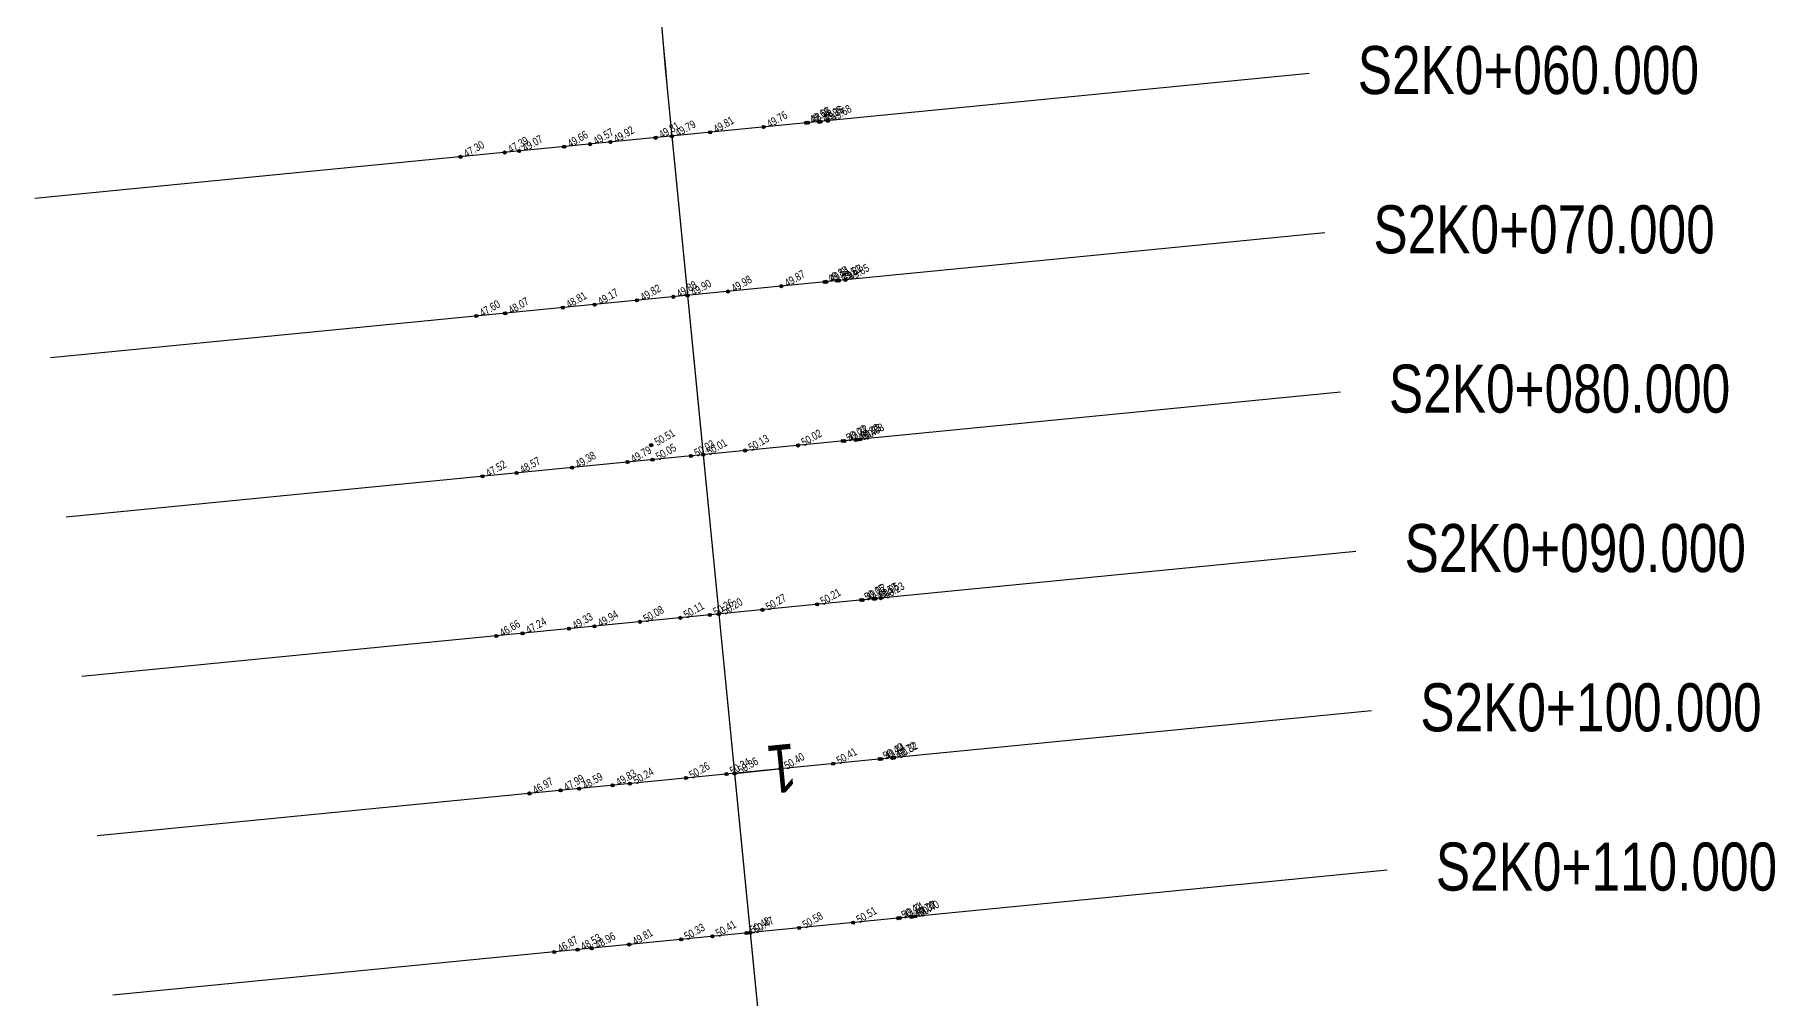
# Model space of a CAD drawing. Extents: x 573566 to 573687, y 784817 to 785043.
# Drawn here: x 573567.5 to 573676.3, y 784926.4 to 784986.6 of the extents above; entities that cross this region are included whole.
import ezdxf
from ezdxf.enums import TextEntityAlignment as Align

# ---------------------------------------------------------------- set-up
doc = ezdxf.new("R2010")
doc.units = 0
doc.header["$LTSCALE"] = 0.5
for name, color, linetype in [('DMX', 6, 'Continuous'), ('GCD', 3, 'Continuous'), ('桩号_S2', 6, 'Continuous'), ('自绘中线', 7, 'Continuous'), ('道路中线_S2', 6, 'Continuous')]:
    doc.layers.add(name, color=color, linetype=linetype)
doc.styles.add('EICAD', font='fsdb_e.shx', dxfattribs={"width": 0.707, "height": 2, "bigfont": 'tjhzf.shx'})

# ---------------------------------------------------------------- blocks, each defined once
blk = doc.blocks.new('gc200')
h = blk.add_hatch(color=0)
edge = h.paths.add_edge_path()
edge.add_arc((0, 0), 0.196, 0, 360)
at = {"color": 0}
blk.add_circle((0, 0), 0.196, dxfattribs=at)

msp = doc.modelspace()

# ---------------------------------------------------------------- linework, layer by layer
at = {"layer": 'DMX'}
for p, q in [((573647.15, 784984.2), (573567.54, 784976.39)), ((573648.13, 784974.25), (573568.51, 784966.44)), ((573649.11, 784964.3), (573569.49, 784956.48)), ((573650.08, 784954.34), (573570.47, 784946.53)), ((573651.06, 784944.39), (573571.44, 784936.58)), ((573652.04, 784934.44), (573572.42, 784926.63))]:
    msp.add_line(p, q, dxfattribs=at)
at = {"layer": '桩号_S2', "linetype": 'Continuous'}
msp.add_lwpolyline([(573611.25, 784940.48), (573614.24, 784940.78)], dxfattribs=at)
at = {"layer": '自绘中线', "linetype": 'Continuous'}
msp.add_lwpolyline([(573606.62, 784988.04), (573606.79, 784986.04), (573606.93, 784984.52), (573607.05, 784983.27), (573607.34, 784980.29), (573608.32, 784970.34), (573609.3, 784960.39), (573610.27, 784950.44), (573611.25, 784940.48), (573612.23, 784930.53), (573613.2, 784920.58)], dxfattribs=at)
at = {"layer": '道路中线_S2', "color": 4}
msp.add_lwpolyline([(573607.05, 784983.27), (573613.2, 784920.58), (573615.16, 784900.68), (573616.13, 784890.72), (573617.11, 784880.77), (573618.09, 784870.82), (573619.06, 784860.87), (573620.04, 784850.92), (573621.02, 784840.96), (573621.99, 784831.01), (573622.97, 784821.06)], dxfattribs=at)
at = {"layer": '道路中线_S2', "color": 2}
msp.add_arc((573905.62, 785012.56), 300, 176.4505, 185.604, dxfattribs=at)

# ---------------------------------------------------------------- block references
at = {"layer": 'GCD', "linetype": 'Continuous'}
ref = msp.add_blockref('gc200', (573609.73, 784980.53, 49.8), dxfattribs=dict(at, xscale=0.5, yscale=0.5, zscale=0.5, rotation=29.9999999983949))
ref.add_attrib('height', '49.81', dxfattribs={"linetype": 'Continuous', "height": 0.5, "rotation": 30, "style": 'EICAD', "width": 0.8}).set_placement((573609.99, 784980.68, 49.8), align=Align.MIDDLE_LEFT)
ref = msp.add_blockref('gc200', (573613.07, 784980.86, 49.76), dxfattribs=dict(at, xscale=0.5, yscale=0.5, zscale=0.5, rotation=29.9999999983949))
ref.add_attrib('height', '49.76', dxfattribs={"linetype": 'Continuous', "height": 0.5, "rotation": 30, "style": 'EICAD', "width": 0.8}).set_placement((573613.33, 784981.01, 49.76), align=Align.MIDDLE_LEFT)
ref = msp.add_blockref('gc200', (573615.73, 784981.12, 49.69), dxfattribs=dict(at, xscale=0.5, yscale=0.5, zscale=0.5, rotation=29.9999999983949))
ref.add_attrib('height', '49.69', dxfattribs={"linetype": 'Continuous', "height": 0.5, "rotation": 30, "style": 'EICAD', "width": 0.8}).set_placement((573615.99, 784981.27, 49.69), align=Align.MIDDLE_LEFT)
ref = msp.add_blockref('gc200', (573615.83, 784981.13, 48.95), dxfattribs=dict(at, xscale=0.5, yscale=0.5, zscale=0.5, rotation=29.9999999983949))
ref.add_attrib('height', '48.95', dxfattribs={"linetype": 'Continuous', "height": 0.5, "rotation": 30, "style": 'EICAD', "width": 0.8}).set_placement((573616.09, 784981.28, 48.95), align=Align.MIDDLE_LEFT)
ref = msp.add_blockref('gc200', (573616.53, 784981.19, 48.95), dxfattribs=dict(at, xscale=0.5, yscale=0.5, zscale=0.5, rotation=29.9999999983949))
ref.add_attrib('height', '48.95', dxfattribs={"linetype": 'Continuous', "height": 0.5, "rotation": 30, "style": 'EICAD', "width": 0.8}).set_placement((573616.79, 784981.35, 48.95), align=Align.MIDDLE_LEFT)
ref = msp.add_blockref('gc200', (573616.63, 784981.2, 49.76), dxfattribs=dict(at, xscale=0.5, yscale=0.5, zscale=0.5, rotation=29.9999999983949))
ref.add_attrib('height', '49.76', dxfattribs={"linetype": 'Continuous', "height": 0.5, "rotation": 30, "style": 'EICAD', "width": 0.8}).set_placement((573616.89, 784981.35, 49.76), align=Align.MIDDLE_LEFT)
ref = msp.add_blockref('gc200', (573617.08, 784981.25, 49.68), dxfattribs=dict(at, xscale=0.5, yscale=0.5, zscale=0.5, rotation=29.9999999983949))
ref.add_attrib('height', '49.68', dxfattribs={"linetype": 'Continuous', "height": 0.5, "rotation": 30, "style": 'EICAD', "width": 0.8}).set_placement((573617.34, 784981.4, 49.68), align=Align.MIDDLE_LEFT)
ref = msp.add_blockref('gc200', (573597.79, 784979.36, 49.07), dxfattribs=dict(at, xscale=0.5, yscale=0.5, zscale=0.5, rotation=29.9999999983949))
ref.add_attrib('height', '49.07', dxfattribs={"linetype": 'Continuous', "height": 0.5, "rotation": 30, "style": 'EICAD', "width": 0.8}).set_placement((573598.05, 784979.51, 49.07), align=Align.MIDDLE_LEFT)
ref = msp.add_blockref('gc200', (573600.61, 784979.63, 49.66), dxfattribs=dict(at, xscale=0.5, yscale=0.5, zscale=0.5, rotation=29.9999999983949))
ref.add_attrib('height', '49.66', dxfattribs={"linetype": 'Continuous', "height": 0.5, "rotation": 30, "style": 'EICAD', "width": 0.8}).set_placement((573600.87, 784979.78, 49.66), align=Align.MIDDLE_LEFT)
ref = msp.add_blockref('gc200', (573602.22, 784979.79, 49.57), dxfattribs=dict(at, xscale=0.5, yscale=0.5, zscale=0.5, rotation=29.9999999983949))
ref.add_attrib('height', '49.57', dxfattribs={"linetype": 'Continuous', "height": 0.5, "rotation": 30, "style": 'EICAD', "width": 0.8}).set_placement((573602.48, 784979.94, 49.57), align=Align.MIDDLE_LEFT)
ref = msp.add_blockref('gc200', (573603.5, 784979.92, 49.92), dxfattribs=dict(at, xscale=0.5, yscale=0.5, zscale=0.5, rotation=29.9999999983949))
ref.add_attrib('height', '49.92', dxfattribs={"linetype": 'Continuous', "height": 0.5, "rotation": 30, "style": 'EICAD', "width": 0.8}).set_placement((573603.76, 784980.07, 49.92), align=Align.MIDDLE_LEFT)
ref = msp.add_blockref('gc200', (573606.33, 784980.19, 49.81), dxfattribs=dict(at, xscale=0.5, yscale=0.5, zscale=0.5, rotation=29.9999999983949))
ref.add_attrib('height', '49.81', dxfattribs={"linetype": 'Continuous', "height": 0.5, "rotation": 30, "style": 'EICAD', "width": 0.8}).set_placement((573606.59, 784980.34, 49.81), align=Align.MIDDLE_LEFT)
ref = msp.add_blockref('gc200', (573607.34, 784980.29, 49.79), dxfattribs=dict(at, xscale=0.5, yscale=0.5, zscale=0.5, rotation=29.9999999983949))
ref.add_attrib('height', '49.79', dxfattribs={"linetype": 'Continuous', "height": 0.5, "rotation": 30, "style": 'EICAD', "width": 0.8}).set_placement((573607.6, 784980.44, 49.79), align=Align.MIDDLE_LEFT)
ref = msp.add_blockref('gc200', (573594.13, 784979, 47.3), dxfattribs=dict(at, xscale=0.5, yscale=0.5, zscale=0.5, rotation=29.9999999983949))
ref.add_attrib('height', '47.30', dxfattribs={"linetype": 'Continuous', "height": 0.5, "rotation": 30, "style": 'EICAD', "width": 0.8}).set_placement((573594.39, 784979.15, 47.3), align=Align.MIDDLE_LEFT)
ref = msp.add_blockref('gc200', (573596.89, 784979.27, 47.39), dxfattribs=dict(at, xscale=0.5, yscale=0.5, zscale=0.5, rotation=29.9999999983949))
ref.add_attrib('height', '47.39', dxfattribs={"linetype": 'Continuous', "height": 0.5, "rotation": 30, "style": 'EICAD', "width": 0.8}).set_placement((573597.15, 784979.42, 47.39), align=Align.MIDDLE_LEFT)
ref = msp.add_blockref('gc200', (573614.18, 784970.92, 49.87), dxfattribs=dict(at, xscale=0.5, yscale=0.5, zscale=0.5, rotation=29.9999999983949))
ref.add_attrib('height', '49.87', dxfattribs={"linetype": 'Continuous', "height": 0.5, "rotation": 30, "style": 'EICAD', "width": 0.8}).set_placement((573614.44, 784971.07, 49.87), align=Align.MIDDLE_LEFT)
ref = msp.add_blockref('gc200', (573616.88, 784971.18, 49.88), dxfattribs=dict(at, xscale=0.5, yscale=0.5, zscale=0.5, rotation=29.9999999983949))
ref.add_attrib('height', '49.88', dxfattribs={"linetype": 'Continuous', "height": 0.5, "rotation": 30, "style": 'EICAD', "width": 0.8}).set_placement((573617.14, 784971.33, 49.88), align=Align.MIDDLE_LEFT)
ref = msp.add_blockref('gc200', (573616.98, 784971.19, 49.51), dxfattribs=dict(at, xscale=0.5, yscale=0.5, zscale=0.5, rotation=29.9999999983949))
ref.add_attrib('height', '49.51', dxfattribs={"linetype": 'Continuous', "height": 0.5, "rotation": 30, "style": 'EICAD', "width": 0.8}).set_placement((573617.24, 784971.34, 49.51), align=Align.MIDDLE_LEFT)
ref = msp.add_blockref('gc200', (573617.67, 784971.26, 49.51), dxfattribs=dict(at, xscale=0.5, yscale=0.5, zscale=0.5, rotation=29.9999999983949))
ref.add_attrib('height', '49.51', dxfattribs={"linetype": 'Continuous', "height": 0.5, "rotation": 30, "style": 'EICAD', "width": 0.8}).set_placement((573617.93, 784971.41, 49.51), align=Align.MIDDLE_LEFT)
ref = msp.add_blockref('gc200', (573617.77, 784971.27, 49.87), dxfattribs=dict(at, xscale=0.5, yscale=0.5, zscale=0.5, rotation=29.9999999983949))
ref.add_attrib('height', '49.87', dxfattribs={"linetype": 'Continuous', "height": 0.5, "rotation": 30, "style": 'EICAD', "width": 0.8}).set_placement((573618.03, 784971.42, 49.87), align=Align.MIDDLE_LEFT)
ref = msp.add_blockref('gc200', (573618.19, 784971.31, 49.85), dxfattribs=dict(at, xscale=0.5, yscale=0.5, zscale=0.5, rotation=29.9999999983949))
ref.add_attrib('height', '49.85', dxfattribs={"linetype": 'Continuous', "height": 0.5, "rotation": 30, "style": 'EICAD', "width": 0.8}).set_placement((573618.45, 784971.46, 49.85), align=Align.MIDDLE_LEFT)
ref = msp.add_blockref('gc200', (573600.53, 784969.58, 48.81), dxfattribs=dict(at, xscale=0.5, yscale=0.5, zscale=0.5, rotation=29.9999999983949))
ref.add_attrib('height', '48.81', dxfattribs={"linetype": 'Continuous', "height": 0.5, "rotation": 30, "style": 'EICAD', "width": 0.8}).set_placement((573600.79, 784969.73, 48.81), align=Align.MIDDLE_LEFT)
ref = msp.add_blockref('gc200', (573602.51, 784969.77, 49.17), dxfattribs=dict(at, xscale=0.5, yscale=0.5, zscale=0.5, rotation=29.9999999983949))
ref.add_attrib('height', '49.17', dxfattribs={"linetype": 'Continuous', "height": 0.5, "rotation": 30, "style": 'EICAD', "width": 0.8}).set_placement((573602.77, 784969.92, 49.17), align=Align.MIDDLE_LEFT)
ref = msp.add_blockref('gc200', (573605.16, 784970.03, 49.82), dxfattribs=dict(at, xscale=0.5, yscale=0.5, zscale=0.5, rotation=29.9999999983949))
ref.add_attrib('height', '49.82', dxfattribs={"linetype": 'Continuous', "height": 0.5, "rotation": 30, "style": 'EICAD', "width": 0.8}).set_placement((573605.42, 784970.18, 49.82), align=Align.MIDDLE_LEFT)
ref = msp.add_blockref('gc200', (573607.43, 784970.25, 49.88), dxfattribs=dict(at, xscale=0.5, yscale=0.5, zscale=0.5, rotation=29.9999999983949))
ref.add_attrib('height', '49.88', dxfattribs={"linetype": 'Continuous', "height": 0.5, "rotation": 30, "style": 'EICAD', "width": 0.8}).set_placement((573607.68, 784970.4, 49.88), align=Align.MIDDLE_LEFT)
ref = msp.add_blockref('gc200', (573608.32, 784970.34, 49.9), dxfattribs=dict(at, xscale=0.5, yscale=0.5, zscale=0.5, rotation=29.9999999983949))
ref.add_attrib('height', '49.90', dxfattribs={"linetype": 'Continuous', "height": 0.5, "rotation": 30, "style": 'EICAD', "width": 0.8}).set_placement((573608.58, 784970.49, 49.9), align=Align.MIDDLE_LEFT)
ref = msp.add_blockref('gc200', (573610.85, 784970.59, 49.98), dxfattribs=dict(at, xscale=0.5, yscale=0.5, zscale=0.5, rotation=29.9999999983949))
ref.add_attrib('height', '49.98', dxfattribs={"linetype": 'Continuous', "height": 0.5, "rotation": 30, "style": 'EICAD', "width": 0.8}).set_placement((573611.11, 784970.74, 49.98), align=Align.MIDDLE_LEFT)
ref = msp.add_blockref('gc200', (573595.12, 784969.05, 47.6), dxfattribs=dict(at, xscale=0.5, yscale=0.5, zscale=0.5, rotation=29.9999999983949))
ref.add_attrib('height', '47.60', dxfattribs={"linetype": 'Continuous', "height": 0.5, "rotation": 30, "style": 'EICAD', "width": 0.8}).set_placement((573595.38, 784969.2, 47.6), align=Align.MIDDLE_LEFT)
ref = msp.add_blockref('gc200', (573596.92, 784969.22, 48.07), dxfattribs=dict(at, xscale=0.5, yscale=0.5, zscale=0.5, rotation=29.9999999983949))
ref.add_attrib('height', '48.07', dxfattribs={"linetype": 'Continuous', "height": 0.5, "rotation": 30, "style": 'EICAD', "width": 0.8}).set_placement((573597.18, 784969.37, 48.07), align=Align.MIDDLE_LEFT)
ref = msp.add_blockref('gc200', (573606.05, 784960.99, 50.51), dxfattribs=dict(at, xscale=0.5, yscale=0.5, zscale=0.5, rotation=29.9999999983949))
ref.add_attrib('height', '50.51', dxfattribs={"linetype": 'Continuous', "height": 0.5, "rotation": 30, "style": 'EICAD', "width": 0.8}).set_placement((573606.31, 784961.14, 50.51), align=Align.MIDDLE_LEFT)
ref = msp.add_blockref('gc200', (573615.22, 784960.97, 50.02), dxfattribs=dict(at, xscale=0.5, yscale=0.5, zscale=0.5, rotation=29.9999999983949))
ref.add_attrib('height', '50.02', dxfattribs={"linetype": 'Continuous', "height": 0.5, "rotation": 30, "style": 'EICAD', "width": 0.8}).set_placement((573615.48, 784961.12, 50.02), align=Align.MIDDLE_LEFT)
ref = msp.add_blockref('gc200', (573618.02, 784961.25, 50.03), dxfattribs=dict(at, xscale=0.5, yscale=0.5, zscale=0.5, rotation=29.9999999983949))
ref.add_attrib('height', '50.03', dxfattribs={"linetype": 'Continuous', "height": 0.5, "rotation": 30, "style": 'EICAD', "width": 0.8}).set_placement((573618.28, 784961.4, 50.03), align=Align.MIDDLE_LEFT)
ref = msp.add_blockref('gc200', (573618.12, 784961.25, 49.32), dxfattribs=dict(at, xscale=0.5, yscale=0.5, zscale=0.5, rotation=29.9999999983949))
ref.add_attrib('height', '49.32', dxfattribs={"linetype": 'Continuous', "height": 0.5, "rotation": 30, "style": 'EICAD', "width": 0.8}).set_placement((573618.38, 784961.4, 49.32), align=Align.MIDDLE_LEFT)
ref = msp.add_blockref('gc200', (573618.82, 784961.32, 49.32), dxfattribs=dict(at, xscale=0.5, yscale=0.5, zscale=0.5, rotation=29.9999999983949))
ref.add_attrib('height', '49.32', dxfattribs={"linetype": 'Continuous', "height": 0.5, "rotation": 30, "style": 'EICAD', "width": 0.8}).set_placement((573619.08, 784961.47, 49.32), align=Align.MIDDLE_LEFT)
ref = msp.add_blockref('gc200', (573618.92, 784961.33, 50.03), dxfattribs=dict(at, xscale=0.5, yscale=0.5, zscale=0.5, rotation=29.9999999983949))
ref.add_attrib('height', '50.03', dxfattribs={"linetype": 'Continuous', "height": 0.5, "rotation": 30, "style": 'EICAD', "width": 0.8}).set_placement((573619.18, 784961.48, 50.03), align=Align.MIDDLE_LEFT)
ref = msp.add_blockref('gc200', (573619.11, 784961.35, 50.08), dxfattribs=dict(at, xscale=0.5, yscale=0.5, zscale=0.5, rotation=29.9999999983949))
ref.add_attrib('height', '50.08', dxfattribs={"linetype": 'Continuous', "height": 0.5, "rotation": 30, "style": 'EICAD', "width": 0.8}).set_placement((573619.37, 784961.5, 50.08), align=Align.MIDDLE_LEFT)
ref = msp.add_blockref('gc200', (573604.57, 784959.93, 49.79), dxfattribs=dict(at, xscale=0.5, yscale=0.5, zscale=0.5, rotation=29.9999999983949))
ref.add_attrib('height', '49.79', dxfattribs={"linetype": 'Continuous', "height": 0.5, "rotation": 30, "style": 'EICAD', "width": 0.8}).set_placement((573604.83, 784960.08, 49.79), align=Align.MIDDLE_LEFT)
ref = msp.add_blockref('gc200', (573606.13, 784960.08, 50.05), dxfattribs=dict(at, xscale=0.5, yscale=0.5, zscale=0.5, rotation=29.9999999983949))
ref.add_attrib('height', '50.05', dxfattribs={"linetype": 'Continuous', "height": 0.5, "rotation": 30, "style": 'EICAD', "width": 0.8}).set_placement((573606.39, 784960.23, 50.05), align=Align.MIDDLE_LEFT)
ref = msp.add_blockref('gc200', (573608.53, 784960.31, 50.03), dxfattribs=dict(at, xscale=0.5, yscale=0.5, zscale=0.5, rotation=29.9999999983949))
ref.add_attrib('height', '50.03', dxfattribs={"linetype": 'Continuous', "height": 0.5, "rotation": 30, "style": 'EICAD', "width": 0.8}).set_placement((573608.79, 784960.46, 50.03), align=Align.MIDDLE_LEFT)
ref = msp.add_blockref('gc200', (573609.3, 784960.39, 50.01), dxfattribs=dict(at, xscale=0.5, yscale=0.5, zscale=0.5, rotation=29.9999999983949))
ref.add_attrib('height', '50.01', dxfattribs={"linetype": 'Continuous', "height": 0.5, "rotation": 30, "style": 'EICAD', "width": 0.8}).set_placement((573609.56, 784960.54, 50.01), align=Align.MIDDLE_LEFT)
ref = msp.add_blockref('gc200', (573611.92, 784960.65, 50.13), dxfattribs=dict(at, xscale=0.5, yscale=0.5, zscale=0.5, rotation=29.9999999983949))
ref.add_attrib('height', '50.13', dxfattribs={"linetype": 'Continuous', "height": 0.5, "rotation": 30, "style": 'EICAD', "width": 0.8}).set_placement((573612.18, 784960.8, 50.13), align=Align.MIDDLE_LEFT)
ref = msp.add_blockref('gc200', (573595.51, 784959.04, 47.52), dxfattribs=dict(at, xscale=0.5, yscale=0.5, zscale=0.5, rotation=29.9999999983949))
ref.add_attrib('height', '47.52', dxfattribs={"linetype": 'Continuous', "height": 0.5, "rotation": 30, "style": 'EICAD', "width": 0.8}).set_placement((573595.77, 784959.19, 47.52), align=Align.MIDDLE_LEFT)
ref = msp.add_blockref('gc200', (573597.64, 784959.25, 48.57), dxfattribs=dict(at, xscale=0.5, yscale=0.5, zscale=0.5, rotation=29.9999999983949))
ref.add_attrib('height', '48.57', dxfattribs={"linetype": 'Continuous', "height": 0.5, "rotation": 30, "style": 'EICAD', "width": 0.8}).set_placement((573597.9, 784959.4, 48.57), align=Align.MIDDLE_LEFT)
ref = msp.add_blockref('gc200', (573601.1, 784959.58, 49.38), dxfattribs=dict(at, xscale=0.5, yscale=0.5, zscale=0.5, rotation=29.9999999983949))
ref.add_attrib('height', '49.38', dxfattribs={"linetype": 'Continuous', "height": 0.5, "rotation": 30, "style": 'EICAD', "width": 0.8}).set_placement((573601.36, 784959.74, 49.38), align=Align.MIDDLE_LEFT)
ref = msp.add_blockref('gc200', (573619.16, 784951.31, 50.05), dxfattribs=dict(at, xscale=0.5, yscale=0.5, zscale=0.5, rotation=29.9999999983949))
ref.add_attrib('height', '50.05', dxfattribs={"linetype": 'Continuous', "height": 0.5, "rotation": 30, "style": 'EICAD', "width": 0.8}).set_placement((573619.42, 784951.46, 50.05), align=Align.MIDDLE_LEFT)
ref = msp.add_blockref('gc200', (573619.26, 784951.32, 49.57), dxfattribs=dict(at, xscale=0.5, yscale=0.5, zscale=0.5, rotation=29.9999999983949))
ref.add_attrib('height', '49.57', dxfattribs={"linetype": 'Continuous', "height": 0.5, "rotation": 30, "style": 'EICAD', "width": 0.8}).set_placement((573619.52, 784951.47, 49.57), align=Align.MIDDLE_LEFT)
ref = msp.add_blockref('gc200', (573619.96, 784951.39, 49.57), dxfattribs=dict(at, xscale=0.5, yscale=0.5, zscale=0.5, rotation=29.9999999983949))
ref.add_attrib('height', '49.57', dxfattribs={"linetype": 'Continuous', "height": 0.5, "rotation": 30, "style": 'EICAD', "width": 0.8}).set_placement((573620.22, 784951.54, 49.57), align=Align.MIDDLE_LEFT)
ref = msp.add_blockref('gc200', (573620.06, 784951.4, 50.05), dxfattribs=dict(at, xscale=0.5, yscale=0.5, zscale=0.5, rotation=29.9999999983949))
ref.add_attrib('height', '50.05', dxfattribs={"linetype": 'Continuous', "height": 0.5, "rotation": 30, "style": 'EICAD', "width": 0.8}).set_placement((573620.32, 784951.55, 50.05), align=Align.MIDDLE_LEFT)
ref = msp.add_blockref('gc200', (573620.38, 784951.43, 50.23), dxfattribs=dict(at, xscale=0.5, yscale=0.5, zscale=0.5, rotation=29.9999999983949))
ref.add_attrib('height', '50.23', dxfattribs={"linetype": 'Continuous', "height": 0.5, "rotation": 30, "style": 'EICAD', "width": 0.8}).set_placement((573620.64, 784951.58, 50.23), align=Align.MIDDLE_LEFT)
ref = msp.add_blockref('gc200', (573607.87, 784950.2, 50.11), dxfattribs=dict(at, xscale=0.5, yscale=0.5, zscale=0.5, rotation=29.9999999983949))
ref.add_attrib('height', '50.11', dxfattribs={"linetype": 'Continuous', "height": 0.5, "rotation": 30, "style": 'EICAD', "width": 0.8}).set_placement((573608.13, 784950.35, 50.11), align=Align.MIDDLE_LEFT)
ref = msp.add_blockref('gc200', (573609.71, 784950.38, 50.26), dxfattribs=dict(at, xscale=0.5, yscale=0.5, zscale=0.5, rotation=29.9999999983949))
ref.add_attrib('height', '50.26', dxfattribs={"linetype": 'Continuous', "height": 0.5, "rotation": 30, "style": 'EICAD', "width": 0.8}).set_placement((573609.97, 784950.53, 50.26), align=Align.MIDDLE_LEFT)
ref = msp.add_blockref('gc200', (573610.27, 784950.44, 50.2), dxfattribs=dict(at, xscale=0.5, yscale=0.5, zscale=0.5, rotation=29.9999999983949))
ref.add_attrib('height', '50.20', dxfattribs={"linetype": 'Continuous', "height": 0.5, "rotation": 30, "style": 'EICAD', "width": 0.8}).set_placement((573610.53, 784950.59, 50.2), align=Align.MIDDLE_LEFT)
ref = msp.add_blockref('gc200', (573613, 784950.7, 50.27), dxfattribs=dict(at, xscale=0.5, yscale=0.5, zscale=0.5, rotation=29.9999999983949))
ref.add_attrib('height', '50.27', dxfattribs={"linetype": 'Continuous', "height": 0.5, "rotation": 30, "style": 'EICAD', "width": 0.8}).set_placement((573613.26, 784950.85, 50.27), align=Align.MIDDLE_LEFT)
ref = msp.add_blockref('gc200', (573616.41, 784951.04, 50.21), dxfattribs=dict(at, xscale=0.5, yscale=0.5, zscale=0.5, rotation=29.9999999983949))
ref.add_attrib('height', '50.21', dxfattribs={"linetype": 'Continuous', "height": 0.5, "rotation": 30, "style": 'EICAD', "width": 0.8}).set_placement((573616.67, 784951.19, 50.21), align=Align.MIDDLE_LEFT)
ref = msp.add_blockref('gc200', (573596.37, 784949.07, 46.66), dxfattribs=dict(at, xscale=0.5, yscale=0.5, zscale=0.5, rotation=29.9999999983949))
ref.add_attrib('height', '46.66', dxfattribs={"linetype": 'Continuous', "height": 0.5, "rotation": 30, "style": 'EICAD', "width": 0.8}).set_placement((573596.63, 784949.22, 46.66), align=Align.MIDDLE_LEFT)
ref = msp.add_blockref('gc200', (573598.01, 784949.23, 47.24), dxfattribs=dict(at, xscale=0.5, yscale=0.5, zscale=0.5, rotation=29.9999999983949))
ref.add_attrib('height', '47.24', dxfattribs={"linetype": 'Continuous', "height": 0.5, "rotation": 30, "style": 'EICAD', "width": 0.8}).set_placement((573598.27, 784949.38, 47.24), align=Align.MIDDLE_LEFT)
ref = msp.add_blockref('gc200', (573600.91, 784949.52, 49.33), dxfattribs=dict(at, xscale=0.5, yscale=0.5, zscale=0.5, rotation=29.9999999983949))
ref.add_attrib('height', '49.33', dxfattribs={"linetype": 'Continuous', "height": 0.5, "rotation": 30, "style": 'EICAD', "width": 0.8}).set_placement((573601.17, 784949.67, 49.33), align=Align.MIDDLE_LEFT)
ref = msp.add_blockref('gc200', (573602.5, 784949.67, 49.94), dxfattribs=dict(at, xscale=0.5, yscale=0.5, zscale=0.5, rotation=29.9999999983949))
ref.add_attrib('height', '49.94', dxfattribs={"linetype": 'Continuous', "height": 0.5, "rotation": 30, "style": 'EICAD', "width": 0.8}).set_placement((573602.76, 784949.82, 49.94), align=Align.MIDDLE_LEFT)
ref = msp.add_blockref('gc200', (573605.35, 784949.95, 50.08), dxfattribs=dict(at, xscale=0.5, yscale=0.5, zscale=0.5, rotation=29.9999999983949))
ref.add_attrib('height', '50.08', dxfattribs={"linetype": 'Continuous', "height": 0.5, "rotation": 30, "style": 'EICAD', "width": 0.8}).set_placement((573605.61, 784950.1, 50.08), align=Align.MIDDLE_LEFT)
ref = msp.add_blockref('gc200', (573620.32, 784941.38, 50.4), dxfattribs=dict(at, xscale=0.5, yscale=0.5, zscale=0.5, rotation=29.9999999983949))
ref.add_attrib('height', '50.40', dxfattribs={"linetype": 'Continuous', "height": 0.5, "rotation": 30, "style": 'EICAD', "width": 0.8}).set_placement((573620.58, 784941.53, 50.4), align=Align.MIDDLE_LEFT)
ref = msp.add_blockref('gc200', (573620.42, 784941.38, 49.74), dxfattribs=dict(at, xscale=0.5, yscale=0.5, zscale=0.5, rotation=29.9999999983949))
ref.add_attrib('height', '49.74', dxfattribs={"linetype": 'Continuous', "height": 0.5, "rotation": 30, "style": 'EICAD', "width": 0.8}).set_placement((573620.68, 784941.53, 49.74), align=Align.MIDDLE_LEFT)
ref = msp.add_blockref('gc200', (573621.12, 784941.45, 49.72), dxfattribs=dict(at, xscale=0.5, yscale=0.5, zscale=0.5, rotation=29.9999999983949))
ref.add_attrib('height', '49.72', dxfattribs={"linetype": 'Continuous', "height": 0.5, "rotation": 30, "style": 'EICAD', "width": 0.8}).set_placement((573621.38, 784941.6, 49.72), align=Align.MIDDLE_LEFT)
ref = msp.add_blockref('gc200', (573621.22, 784941.46, 50.32), dxfattribs=dict(at, xscale=0.5, yscale=0.5, zscale=0.5, rotation=29.9999999983949))
ref.add_attrib('height', '50.32', dxfattribs={"linetype": 'Continuous', "height": 0.5, "rotation": 30, "style": 'EICAD', "width": 0.8}).set_placement((573621.48, 784941.61, 50.32), align=Align.MIDDLE_LEFT)
ref = msp.add_blockref('gc200', (573608.22, 784940.19, 50.26), dxfattribs=dict(at, xscale=0.5, yscale=0.5, zscale=0.5, rotation=29.9999999983949))
ref.add_attrib('height', '50.26', dxfattribs={"linetype": 'Continuous', "height": 0.5, "rotation": 30, "style": 'EICAD', "width": 0.8}).set_placement((573608.48, 784940.34, 50.26), align=Align.MIDDLE_LEFT)
ref = msp.add_blockref('gc200', (573610.75, 784940.44, 50.34), dxfattribs=dict(at, xscale=0.5, yscale=0.5, zscale=0.5, rotation=29.9999999983949))
ref.add_attrib('height', '50.34', dxfattribs={"linetype": 'Continuous', "height": 0.5, "rotation": 30, "style": 'EICAD', "width": 0.8}).set_placement((573611.01, 784940.59, 50.34), align=Align.MIDDLE_LEFT)
ref = msp.add_blockref('gc200', (573611.25, 784940.48, 50.36), dxfattribs=dict(at, xscale=0.5, yscale=0.5, zscale=0.5, rotation=29.9999999983949))
ref.add_attrib('height', '50.36', dxfattribs={"linetype": 'Continuous', "height": 0.5, "rotation": 30, "style": 'EICAD', "width": 0.8}).set_placement((573611.51, 784940.64, 50.36), align=Align.MIDDLE_LEFT)
ref = msp.add_blockref('gc200', (573614.14, 784940.77, 50.4), dxfattribs=dict(at, xscale=0.5, yscale=0.5, zscale=0.5, rotation=29.9999999983949))
ref.add_attrib('height', '50.40', dxfattribs={"linetype": 'Continuous', "height": 0.5, "rotation": 30, "style": 'EICAD', "width": 0.8}).set_placement((573614.4, 784940.92, 50.4), align=Align.MIDDLE_LEFT)
ref = msp.add_blockref('gc200', (573617.42, 784941.09, 50.41), dxfattribs=dict(at, xscale=0.5, yscale=0.5, zscale=0.5, rotation=29.9999999983949))
ref.add_attrib('height', '50.41', dxfattribs={"linetype": 'Continuous', "height": 0.5, "rotation": 30, "style": 'EICAD', "width": 0.8}).set_placement((573617.68, 784941.24, 50.41), align=Align.MIDDLE_LEFT)
ref = msp.add_blockref('gc200', (573598.44, 784939.23, 46.97), dxfattribs=dict(at, xscale=0.5, yscale=0.5, zscale=0.5, rotation=29.9999999983949))
ref.add_attrib('height', '46.97', dxfattribs={"linetype": 'Continuous', "height": 0.5, "rotation": 30, "style": 'EICAD', "width": 0.8}).set_placement((573598.7, 784939.38, 46.97), align=Align.MIDDLE_LEFT)
ref = msp.add_blockref('gc200', (573600.38, 784939.42, 47.98), dxfattribs=dict(at, xscale=0.5, yscale=0.5, zscale=0.5, rotation=29.9999999983949))
ref.add_attrib('height', '47.99', dxfattribs={"linetype": 'Continuous', "height": 0.5, "rotation": 30, "style": 'EICAD', "width": 0.8}).set_placement((573600.64, 784939.57, 47.98), align=Align.MIDDLE_LEFT)
ref = msp.add_blockref('gc200', (573601.54, 784939.53, 48.59), dxfattribs=dict(at, xscale=0.5, yscale=0.5, zscale=0.5, rotation=29.9999999983949))
ref.add_attrib('height', '48.59', dxfattribs={"linetype": 'Continuous', "height": 0.5, "rotation": 30, "style": 'EICAD', "width": 0.8}).set_placement((573601.8, 784939.68, 48.59), align=Align.MIDDLE_LEFT)
ref = msp.add_blockref('gc200', (573603.64, 784939.74, 49.83), dxfattribs=dict(at, xscale=0.5, yscale=0.5, zscale=0.5, rotation=29.9999999983949))
ref.add_attrib('height', '49.83', dxfattribs={"linetype": 'Continuous', "height": 0.5, "rotation": 30, "style": 'EICAD', "width": 0.8}).set_placement((573603.9, 784939.89, 49.83), align=Align.MIDDLE_LEFT)
ref = msp.add_blockref('gc200', (573604.72, 784939.84, 50.24), dxfattribs=dict(at, xscale=0.5, yscale=0.5, zscale=0.5, rotation=29.9999999983949))
ref.add_attrib('height', '50.24', dxfattribs={"linetype": 'Continuous', "height": 0.5, "rotation": 30, "style": 'EICAD', "width": 0.8}).set_placement((573604.98, 784939.99, 50.24), align=Align.MIDDLE_LEFT)
ref = msp.add_blockref('gc200', (573622.28, 784931.52, 49.7), dxfattribs=dict(at, xscale=0.5, yscale=0.5, zscale=0.5, rotation=29.9999999983949))
ref.add_attrib('height', '49.70', dxfattribs={"linetype": 'Continuous', "height": 0.5, "rotation": 30, "style": 'EICAD', "width": 0.8}).set_placement((573622.54, 784931.67, 49.7), align=Align.MIDDLE_LEFT)
ref = msp.add_blockref('gc200', (573622.38, 784931.53, 50.37), dxfattribs=dict(at, xscale=0.5, yscale=0.5, zscale=0.5, rotation=29.9999999983949))
ref.add_attrib('height', '50.37', dxfattribs={"linetype": 'Continuous', "height": 0.5, "rotation": 30, "style": 'EICAD', "width": 0.8}).set_placement((573622.64, 784931.68, 50.37), align=Align.MIDDLE_LEFT)
ref = msp.add_blockref('gc200', (573622.55, 784931.55, 50.4), dxfattribs=dict(at, xscale=0.5, yscale=0.5, zscale=0.5, rotation=29.9999999983949))
ref.add_attrib('height', '50.40', dxfattribs={"linetype": 'Continuous', "height": 0.5, "rotation": 30, "style": 'EICAD', "width": 0.8}).set_placement((573622.81, 784931.7, 50.4), align=Align.MIDDLE_LEFT)
ref = msp.add_blockref('gc200', (573612, 784930.51, 50.48), dxfattribs=dict(at, xscale=0.5, yscale=0.5, zscale=0.5, rotation=29.9999999983949))
ref.add_attrib('height', '50.48', dxfattribs={"linetype": 'Continuous', "height": 0.5, "rotation": 30, "style": 'EICAD', "width": 0.8}).set_placement((573612.26, 784930.66, 50.48), align=Align.MIDDLE_LEFT)
ref = msp.add_blockref('gc200', (573612.23, 784930.53, 50.47), dxfattribs=dict(at, xscale=0.5, yscale=0.5, zscale=0.5, rotation=29.9999999983949))
ref.add_attrib('height', '50.47', dxfattribs={"linetype": 'Continuous', "height": 0.5, "rotation": 30, "style": 'EICAD', "width": 0.8}).set_placement((573612.49, 784930.68, 50.47), align=Align.MIDDLE_LEFT)
ref = msp.add_blockref('gc200', (573615.29, 784930.83, 50.58), dxfattribs=dict(at, xscale=0.5, yscale=0.5, zscale=0.5, rotation=29.9999999983949))
ref.add_attrib('height', '50.58', dxfattribs={"linetype": 'Continuous', "height": 0.5, "rotation": 30, "style": 'EICAD', "width": 0.8}).set_placement((573615.55, 784930.98, 50.58), align=Align.MIDDLE_LEFT)
ref = msp.add_blockref('gc200', (573618.66, 784931.16, 50.51), dxfattribs=dict(at, xscale=0.5, yscale=0.5, zscale=0.5, rotation=29.9999999983949))
ref.add_attrib('height', '50.51', dxfattribs={"linetype": 'Continuous', "height": 0.5, "rotation": 30, "style": 'EICAD', "width": 0.8}).set_placement((573618.92, 784931.31, 50.51), align=Align.MIDDLE_LEFT)
ref = msp.add_blockref('gc200', (573621.48, 784931.44, 50.41), dxfattribs=dict(at, xscale=0.5, yscale=0.5, zscale=0.5, rotation=29.9999999983949))
ref.add_attrib('height', '50.41', dxfattribs={"linetype": 'Continuous', "height": 0.5, "rotation": 30, "style": 'EICAD', "width": 0.8}).set_placement((573621.74, 784931.59, 50.41), align=Align.MIDDLE_LEFT)
ref = msp.add_blockref('gc200', (573621.58, 784931.45, 49.74), dxfattribs=dict(at, xscale=0.5, yscale=0.5, zscale=0.5, rotation=29.9999999983949))
ref.add_attrib('height', '49.74', dxfattribs={"linetype": 'Continuous', "height": 0.5, "rotation": 30, "style": 'EICAD', "width": 0.8}).set_placement((573621.84, 784931.6, 49.74), align=Align.MIDDLE_LEFT)
ref = msp.add_blockref('gc200', (573599.99, 784929.33, 46.87), dxfattribs=dict(at, xscale=0.5, yscale=0.5, zscale=0.5, rotation=29.9999999983949))
ref.add_attrib('height', '46.87', dxfattribs={"linetype": 'Continuous', "height": 0.5, "rotation": 30, "style": 'EICAD', "width": 0.8}).set_placement((573600.25, 784929.48, 46.87), align=Align.MIDDLE_LEFT)
ref = msp.add_blockref('gc200', (573601.44, 784929.47, 48.53), dxfattribs=dict(at, xscale=0.5, yscale=0.5, zscale=0.5, rotation=29.9999999983949))
ref.add_attrib('height', '48.53', dxfattribs={"linetype": 'Continuous', "height": 0.5, "rotation": 30, "style": 'EICAD', "width": 0.8}).set_placement((573601.7, 784929.62, 48.53), align=Align.MIDDLE_LEFT)
ref = msp.add_blockref('gc200', (573602.33, 784929.56, 48.96), dxfattribs=dict(at, xscale=0.5, yscale=0.5, zscale=0.5, rotation=29.9999999983949))
ref.add_attrib('height', '48.96', dxfattribs={"linetype": 'Continuous', "height": 0.5, "rotation": 30, "style": 'EICAD', "width": 0.8}).set_placement((573602.59, 784929.71, 48.96), align=Align.MIDDLE_LEFT)
ref = msp.add_blockref('gc200', (573604.67, 784929.79, 49.81), dxfattribs=dict(at, xscale=0.5, yscale=0.5, zscale=0.5, rotation=29.9999999983949))
ref.add_attrib('height', '49.81', dxfattribs={"linetype": 'Continuous', "height": 0.5, "rotation": 30, "style": 'EICAD', "width": 0.8}).set_placement((573604.93, 784929.94, 49.81), align=Align.MIDDLE_LEFT)
ref = msp.add_blockref('gc200', (573607.92, 784930.11, 50.33), dxfattribs=dict(at, xscale=0.5, yscale=0.5, zscale=0.5, rotation=29.9999999983949))
ref.add_attrib('height', '50.33', dxfattribs={"linetype": 'Continuous', "height": 0.5, "rotation": 30, "style": 'EICAD', "width": 0.8}).set_placement((573608.17, 784930.26, 50.33), align=Align.MIDDLE_LEFT)
ref = msp.add_blockref('gc200', (573609.87, 784930.3, 50.41), dxfattribs=dict(at, xscale=0.5, yscale=0.5, zscale=0.5, rotation=29.9999999983949))
ref.add_attrib('height', '50.41', dxfattribs={"linetype": 'Continuous', "height": 0.5, "rotation": 30, "style": 'EICAD', "width": 0.8}).set_placement((573610.13, 784930.45, 50.41), align=Align.MIDDLE_LEFT)

# ---------------------------------------------------------------- texts
at = {"layer": '桩号_S2', "style": 'EICAD', "width": 0.8}
for s, p in [('S2K0+060.000', (573650.19, 784982.92)), ('S2K0+070.000', (573651.17, 784972.97)), ('S2K0+080.000', (573652.14, 784963.02)), ('S2K0+090.000', (573653.12, 784953.06)), ('S2K0+100.000', (573654.1, 784943.11)), ('S2K0+110.000', (573655.07, 784933.16))]:
    msp.add_text(s, height=3, dxfattribs=at).set_placement(p)
msp.add_text('1', height=3, rotation=185.604, dxfattribs=at).set_placement((573614.97, 784942.36))

doc.saveas('drawing.dxf')
